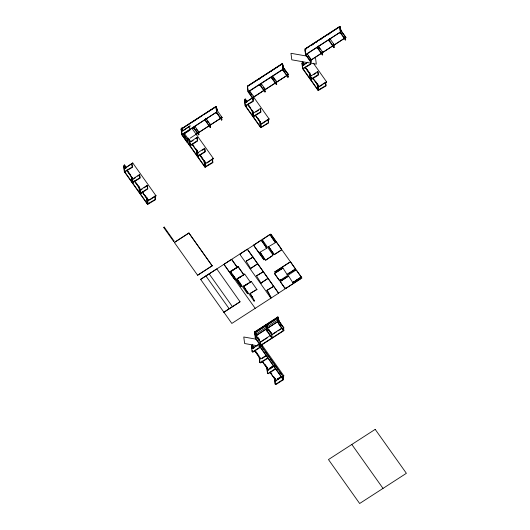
<?xml version="1.0" encoding="UTF-8"?>
<svg xmlns="http://www.w3.org/2000/svg" width="530" height="530" viewBox="0 0 530 530"><rect width="100%" height="100%" fill="white"/><g stroke="black" fill="none" stroke-linecap="round" stroke-linejoin="round"><path stroke-width="0.79" d="M251.909 346.474L252.386 346.15L252.148 345.739L251.439 346.196L252.128 351.582L252.903 352.145L260.276 347.382M267.498 367.429L267.021 367.754L267.491 368.834M274.845 379.188L274.368 378.109L275.163 379.639L274.845 379.188L275.315 378.864M125.133 168.05L132.772 162.982L125.166 168.176L124.119 165.188L124.457 164.949L126.359 167.626M124.457 164.949L125.173 166.665L124.835 166.897L125.166 168.176M182.625 131.042L182.294 129.77L182.631 129.539L181.916 127.823L181.578 128.055L182.625 131.042L190.23 125.849L182.592 130.923M247.159 101.661L245.271 98.997L244.926 99.236L245.98 102.217L288.399 74.525L283.311 67.456M303.677 65.428L302.398 62.116L302.736 61.884L304.624 64.541M245.271 98.997L245.986 100.713L245.642 100.945L245.98 102.217M307.897 62.149L303.445 65.104L303.114 63.832L303.452 63.593L302.736 61.884M253.221 348.555L251.935 345.242L252.28 345.01L254.175 347.68M259.991 343.579L252.989 348.23L252.658 346.958L252.995 346.719L252.28 345.01M126.127 168.003L125.173 166.665L125.067 167.222M182.294 129.77L182.638 129.539L182.936 130.691M246.934 102.045L245.986 100.713L245.648 100.945L246.589 102.27M303.114 63.832L303.458 63.6L303.756 64.753M245.946 102.098L252.313 97.871M303.412 64.985L307.234 62.447M132.778 183.135L133.255 182.823L132.937 182.373L132.46 182.684L140.125 178.126L139.715 174.887L139.483 174.562L132.838 178.974L132.507 177.702M134.395 178.418L135.726 177.537M137.72 176.212L139.715 174.887M190.297 141.848L196.941 137.436L197.173 137.76L197.584 141L190.442 145.618L189.919 145.558L190.396 145.246L190.19 143.656M191.191 141.729L193.185 140.41M195.842 138.641L197.173 137.76M253.645 113.022L260.29 108.61L260.522 108.935L260.939 112.174L253.267 116.732L253.744 116.421L254.069 116.872L253.585 117.183M255.871 112.022L258.527 110.26M311.117 75.909L317.761 71.497L317.987 71.822L318.404 75.061L311.262 79.672L310.732 79.619L311.216 79.308L311.011 77.718M314.005 74.465L315.999 73.147M140.503 189.78L147.154 185.368L147.38 185.692L147.797 188.932L140.655 193.549L140.125 193.49L147.565 188.607L147.154 185.368M140.735 190.104L142.066 189.223M144.061 187.898L147.38 185.692M197.962 152.653L204.613 148.241L204.838 148.566L205.256 151.799L198.114 156.416L197.584 156.363L205.024 151.481L204.613 148.241M202.182 150.328L203.513 149.447M261.316 123.828L267.961 119.416L268.193 119.74L268.604 122.98L260.707 127.684L245.138 105.755L244.423 100.183L245.132 99.726L245.363 100.051L244.655 100.037L245.37 105.603L260.939 127.538M267.882 119.8L269.154 118.959L265.364 121.615M262.184 123.728L264.868 121.946M303.153 63.388L302.603 62.613L301.895 63.07L302.603 68.642L318.172 90.57L326.076 85.86L325.659 82.62L325.427 82.302L318.782 86.715L318.45 85.436M325.347 82.687L326.619 81.845L323.466 84.078M320.286 86.191L322.339 84.833M124.557 166.003L124.325 165.678L123.616 166.135L124.331 171.707L147.565 204.441L155.469 199.731L155.051 196.491L154.82 196.173L148.175 200.585L147.844 199.306M154.74 196.557L156.012 195.716L149.679 200.062M205.633 163.459L212.278 159.04L212.51 159.364L212.921 162.604L205.024 167.314L181.79 134.58L181.075 129.009L215.895 106.51L216.366 107.173L215.703 106.947M212.199 159.431L213.471 158.583L210.317 160.822M207.137 162.935L209.853 161.133M252.658 346.958L253.002 346.726L253.95 348.064M252.956 348.111L259.322 343.884M266.636 355.06L260.661 359.035L260.323 357.757M262.217 358.479L265.875 356.047M274.308 365.866L267.835 370.165L267.206 368.522L267.683 368.211M267.517 369.715L267.994 369.397M269.651 368.297L272.996 366.078L273.314 366.528L270.015 368.913L269.651 368.297L270.015 368.913M269.697 368.463L272.996 366.078M275.189 380.514L274.878 379.328L275.355 379.01L275.507 380.964L281.98 376.671M277.322 379.096L280.661 376.883L280.979 377.327L277.687 379.718L277.322 379.096L277.687 379.718M277.369 379.268L280.661 376.883M282.556 376.618L283.835 375.77L281.317 377.585M249.305 90.497L253.294 96.029L253.711 99.269L253.367 99.494L248.073 91.743L247.364 86.171L282.185 63.673L282.656 64.342M307.221 53.974L310.765 58.896L311.183 62.129L310.838 62.355L305.552 54.603L304.836 49.038L339.657 26.54L340.127 27.202M217.254 110.611L216.2 106.47L181.386 128.969L181.611 129.28M247.676 86.138L282.49 63.64L283.537 67.774M305.147 48.998L339.962 26.5L341.015 30.634M186.003 126.133L181.227 129.227L181.942 134.792L187.077 142.325L187.421 142.106L187.004 138.867L183.459 133.944M187.368 125.252L202.394 115.547M203.732 114.685L206.488 112.903M207.853 112.022L216.048 106.722L216.757 112.294L221.891 119.826L221.547 120.052L216.412 112.519L216.737 112.969L216.253 113.274L215.935 112.83M248.338 85.86L247.517 86.39L248.232 91.962L283.046 69.463L282.338 63.891L265.265 74.922M248.881 85.509L263.9 75.803M305.333 49.032L309.083 46.607M310.447 45.726L313.184 43.957M314.548 43.076L317.304 41.294M318.643 40.432L325.473 36.02M326.838 35.132L339.809 26.752L340.518 32.323L345.653 39.856L345.308 40.081L340.174 32.549L340.499 32.992L340.015 33.304L339.697 32.853M311.521 45.341L313.568 44.016M320.392 39.604L321.756 38.723M327.904 34.755L329.952 33.43M216.419 109.134L216.77 108.915L216.2 106.47M282.709 66.296L283.053 66.078L282.49 63.64M340.18 29.163L340.532 28.938L339.962 26.5M124.331 171.707L132.228 166.996L131.811 163.757L132.46 167.321L124.788 171.879L125.266 171.574L125.59 172.025L125.106 172.329M181.79 134.58L216.604 112.082L215.895 106.51M248.073 91.743L282.894 69.244L282.185 63.673M305.552 54.603L340.366 32.105L339.657 26.54M181.942 134.792L182.764 134.262L183.082 134.713M184.672 133.03L186.719 131.705M188.766 130.38L216.604 112.082M181.783 128.552L182.015 128.876L181.306 128.863L182.015 134.428L182.545 134.487L189.687 129.87L189.27 126.63M205.865 118.27L206.064 119.859L205.587 120.171L205.269 119.72L205.633 120.535L210.403 127.253L210.059 127.478L204.924 119.946L205.243 120.396L204.765 120.701L204.448 120.25M182.307 135.614L182.651 135.388L182.287 134.574L182.605 135.024L189.919 130.195L189.687 129.87M194.954 126.518L198.498 131.44L198.909 134.68L198.565 134.905L193.801 128.187L194.146 127.962L193.775 127.147L194.099 127.597L194.576 127.286L194.258 126.836M205.289 120.76L205.633 120.535M216.783 113.334L217.128 113.109M248.596 92.776L248.941 92.551L248.577 91.736L248.895 92.187L249.372 91.876L249.054 91.425M261.244 83.687L264.788 88.603L265.199 91.842L264.854 92.068L260.084 85.35L260.435 85.131L260.064 84.31L260.382 84.76L260.866 84.456L260.541 84.005M272.731 76.26L276.276 81.176L276.693 84.416L276.349 84.641L271.579 77.923L271.923 77.705L271.559 76.883L271.877 77.334L272.354 77.029L272.036 76.578M287.426 73.975L287.77 73.756L288.181 76.996L287.836 77.214L283.073 70.497L283.418 70.278L282.894 69.244M306.068 55.637L306.413 55.418L306.048 54.597L306.366 55.047L306.844 54.742L306.526 54.292M318.272 45.931L322.26 51.47L322.671 54.709L322.326 54.928L317.563 48.21L317.907 47.991L317.536 47.177L317.861 47.627L318.338 47.316L318.02 46.865M329.759 38.505L333.748 44.043L334.165 47.283L333.82 47.501L329.05 40.79L329.395 40.565L329.031 39.75L329.349 40.2L329.826 39.889L329.508 39.439M340.545 33.364L340.889 33.138M186.659 139.085L187.004 138.867M198.154 131.665L198.498 131.44M209.641 124.239L209.986 124.013L205.998 118.475M221.136 116.812L221.48 116.587L221.891 119.826M252.949 96.255L253.294 96.029M264.788 88.603L264.444 88.828L263.556 87.596M275.931 81.401L276.276 81.176M310.421 59.115L310.765 58.896M321.915 51.688L322.26 51.47M333.403 44.262L333.748 44.043M344.897 36.842L345.242 36.616L345.653 39.856M187.295 139.86L188.66 138.979M196.166 134.123L222.116 117.362L190.051 138.244M345.878 37.392L311.084 60.036L345.878 37.392L340.783 30.316M187.322 140.006L188.687 139.125M288.399 74.525L253.585 97.023L269.18 119.078M245.138 105.755L253.035 101.044L252.724 98.613M302.603 68.642L310.507 63.931L310.739 64.256L303.067 68.814L303.544 68.502L303.862 68.953L303.385 69.264M245.92 106.378L246.397 106.073L246.079 105.622L245.595 105.927L253.267 101.369L252.956 98.938M131.877 177.623L132.387 181.605L131.91 181.909L131.195 176.344M189.236 139.701L189.846 144.471L189.369 144.783L188.653 139.211L188.971 139.662M131.513 176.795L132.228 182.36L132.705 182.055L132.195 178.073M189.554 140.152L190.164 144.922L189.687 145.233L190.21 145.293L197.359 140.675L196.941 137.436M132.228 182.36L139.9 177.802L139.483 174.562M190.237 146.008L190.714 145.697L190.409 143.312M309.951 72.968L309.474 73.272L310.183 78.844L310.666 78.533L310.05 73.763M139.344 186.838L138.867 187.143L139.576 192.715L140.059 192.403L139.443 187.633M197.12 150.156L196.643 150.467L197.352 156.039L198.114 156.416M252.585 110.876L253.194 115.646L252.717 115.957L252.002 110.386M252.326 110.836L253.035 116.408L253.519 116.097L253.009 112.121M309.997 75.313L310.507 79.295L310.984 78.983L310.375 74.213M253.035 116.408L260.707 111.85L260.29 108.61M310.507 79.295L318.172 74.737L317.761 71.497M311.057 80.07L311.534 79.758L311.229 77.373M196.902 150.5L197.511 155.277L197.034 155.588L196.325 150.016M139.39 189.184L139.9 193.165L140.377 192.854L139.768 188.084M197.352 156.039L197.836 155.727L197.326 151.752M140.45 193.94L140.927 193.629L140.622 191.244M197.902 156.814L198.386 156.502L198.061 156.052M204.467 160.511L203.99 160.822L204.706 166.393L205.183 166.082L204.573 161.305M260.256 121.681L260.866 126.451L260.389 126.763L259.673 121.191L259.991 121.642M260.575 122.125L261.184 126.902L260.707 127.213L261.23 127.266L268.379 122.655L267.961 119.416M317.974 88.503L318.172 90.1L318.656 89.789L318.146 85.807M318.172 90.1L325.844 85.535L325.427 82.302M147.015 197.637L147.724 203.209L147.247 203.52L146.532 197.948M146.856 198.399L147.565 203.97L148.042 203.659L147.539 199.677M204.514 162.862L205.024 166.837L205.501 166.533L204.891 161.756M147.565 203.97L155.237 199.412L154.82 196.173M205.024 166.837L212.696 162.279L212.278 159.04M163.763 227.403L164.24 227.098L173.979 240.965L173.502 241.276L163.783 227.589L164.24 227.098M174.363 242.415L188.919 233.014L212.172 265.835L197.61 275.242L174.377 242.508L188.919 233.014M212.159 265.749L197.61 275.242M254.029 244.867L261.157 240.117L266.338 247.411M262.615 239.321L269.743 234.571L275.415 242.66L268.558 246.695L272.97 253.903L272.493 254.215M240.229 253.93L270.724 234.081L301.915 278.011L278.548 293.11L247.358 249.179L200.625 279.376L216.81 268.915L240.064 301.782L223.879 312.243L240.064 301.782M224.468 263.966L231.617 259.349L237.268 267.312L230.431 271.473L234.843 278.687L234.359 278.992L224.647 265.311L224.488 264.099M262.396 240.865C262.853 240.249 265.053 246.742 266.828 248.206L259.972 252.24L264.384 259.448L263.907 259.76L254.195 246.079L254.016 244.734M275.395 242.528L271.002 235.452L271.459 235.009L281.178 248.696L281.351 250.034L274.209 254.652L268.544 246.563M271.002 235.452L271.459 235.009M239.235 282.331L236.99 278.846L243.84 274.812L238.175 266.723L231.027 271.34L231.206 272.678L240.918 286.366C242.177 284.12 236.029 278.303 241.402 286.054M231.047 271.473L238.175 266.723M263.907 259.76L264.371 259.316L262.217 255.732M234.346 278.86L234.823 278.555L232.677 274.964M250.107 268.823L257.712 263.761L250.107 268.823L240.395 255.135L240.216 253.797M274.209 254.652L281.351 250.034M265.623 260.203L272.751 255.453L265.623 260.203L259.958 252.108M240.832 276.614L237.586 278.714L237.765 280.052L247.477 293.739L247.941 293.295L247.477 293.739M242.78 275.355L244.734 274.096L250.398 282.185L243.548 286.22L247.96 293.428M237.606 278.846L244.734 274.096M240.918 286.366L241.382 285.922M249.988 282.305L251.286 281.47L244.164 286.213L248.04 283.563M295.223 270.558L296.489 270.26L295.223 270.558L280.496 280.078L279.217 280.244L274.454 273.533L282.921 268.061L275.262 272.347L274.924 271.764L289.479 262.357L290.758 262.191L295.541 269.035L287.075 274.507L282.901 267.928M274.938 271.897L289.493 262.489L290.758 262.191M274.454 273.533L280.946 269.194M260.462 283.404L268.067 278.349L260.462 283.404L250.743 269.724L250.571 268.379L246.159 261.171L253.009 257.136L246.159 261.171M288.36 273.533L289.665 272.692M290.963 271.85L295.521 268.909M297.151 279.919L300.444 278.164L300.768 278.614L286.226 288.148L284.948 288.32L280.165 281.47L286.677 277.263M280.185 281.602L288.631 275.998M254.036 301.106L254.499 300.669L254.036 301.106L244.323 287.426L244.144 286.081M300.444 278.164L292.805 282.576L294.09 281.609M295.395 280.761L301.252 276.978L296.489 270.26M271.274 297.549C271.102 300.384 268.531 290.771 266.862 290.341L273.712 286.306L266.881 290.473L271.294 297.681M270.254 335.589L259.965 342.241L260.382 345.481L283.709 330.409L283.444 327.381L283.861 330.621L260.535 345.699L255.46 338.551L254.38 332.164L277.707 317.086L278.177 317.755L277.859 318.086M254.393 332.25L278.018 317.053L279.065 321.187M255.579 334.258L254.89 332.264L255.374 331.952L255.685 332.383L256.056 333.953L255.374 331.952M267.067 326.838L266.385 324.837L266.862 324.526L267.18 324.956L267.551 326.526L266.862 324.526M277.422 319.51L277.051 317.94L277.528 317.636L277.74 319.941M255.54 332.383L277.495 318.199M277.508 318.285L255.208 332.694L254.89 332.264M255.261 333.827L255.738 333.522M266.756 326.407L267.233 326.096M255.221 332.714L254.738 332.025L255.804 338.325L260.727 345.255L260.31 342.016L255.553 335.41L255.294 333.993L255.771 333.688L256.348 335.543L255.771 333.688M266.961 326.374L266.226 324.599L267.292 330.899L272.215 337.829L271.804 334.596L267.047 327.99L266.782 326.573L267.259 326.261L267.842 328.116L267.259 326.261M277.448 319.676L278.031 321.538L277.448 319.676L277.932 319.365M255.255 334.569L278.217 319.63M255.347 333.257L255.877 335.868L255.612 334.437L256.089 334.125M267.087 326.917L267.372 328.441L267.1 327.01L267.584 326.705M255.553 335.41L256.03 335.106M267.047 327.99L267.524 327.679M277.713 321.094L278.19 320.782M255.506 335.94L278.151 321.312M255.533 336.086L278.86 321.014L278.018 317.053M255.738 336.258L257.11 335.377M255.069 337.55L255.414 337.325M271.665 336.437L271.87 338.054L266.948 331.124L266.563 330.124L266.908 329.898M283.152 329.011L283.365 330.627L278.442 323.697L277.707 317.086M257.454 337.08L257.01 337.59L259.243 340.684C260.939 339.339 253.989 333.648 259.72 340.373M268.948 329.653C267.312 328.289 272.208 335.218 271.174 332.747M255.46 338.551L255.804 338.325M257.01 337.59L257.494 337.279M266.948 331.124L267.292 330.899M278.442 323.697L278.787 323.472L278.396 322.472M259.68 340.174L259.243 340.684M252.174 345.812L251.445 346.282L251.969 348.879M251.677 346.607L252.406 346.136M271.459 334.814L281.92 328.057M260.117 342.459L267.663 337.577M271.784 334.92L276.587 331.813M277.959 330.932L281.39 328.713M252.128 351.582L252.677 351.821L260.276 346.905L259.866 343.672L260.051 347.057L283.285 379.791M259.117 357.087L259.793 362.387L260.343 362.626L267.716 357.863M259.793 362.387L260.575 362.951L267.948 358.187M266.789 367.886L267.464 373.186L268.014 373.431L275.388 368.661M267.464 373.186L268.246 373.749L275.62 368.986M283.08 378.168L283.099 376.406L260.813 345.003M274.454 378.692L275.136 383.992L275.686 384.23L283.06 379.467L282.748 377.035M275.136 383.992L275.911 384.555L283.517 379.646L283.099 376.406M235.896 268.114L230.431 271.473M241.084 276.296L236.99 278.846M242.455 275.487L243.82 274.679M256.507 275.752L263.364 271.724L256.527 275.885L260.919 282.967L261.098 284.305L270.81 297.993M243.548 286.22L248.325 283.265M281.046 269.021L279.211 270.24M250.087 293.461L256.937 289.426L250.107 293.594L252.353 297.078L250.107 293.594M288.293 273.652L289.526 272.923M291.421 271.844L294.72 270.088L287.061 274.374M301.252 276.978L292.805 282.576L288.645 276.13L280.986 280.416L286.776 277.091M292.785 282.45L294.024 281.721M295.256 280.993L296.508 280.403M275.262 272.347L278.535 270.459M274.434 273.401L279.204 280.118L280.496 280.078M280.165 281.47L284.935 288.188L286.207 288.015M139.9 193.165L140.655 193.549M306.784 56.087L290.963 53.305L291.798 59.817L316.317 64.137L315.482 57.624M256.652 339.26L243.78 336.994L244.615 343.519L262.317 346.64L261.986 344.023M277.051 317.94L277.369 318.371M266.385 324.837L266.703 325.268M278.581 319.491L278.86 321.014L283.954 328.083L278.833 320.869M345.904 37.537L340.81 30.462L340.532 28.938L340.81 30.462L340.465 30.687L341.353 31.919M319.252 47.998L320.14 49.23M308.208 56.041L311.057 59.89M283.338 67.602L283.053 66.078L283.338 67.602L288.433 74.67M284.762 70.285L285.65 71.517M273.275 77.711L275.043 80.169M260.892 83.906L261.78 85.138M249.849 91.948L251.757 94.598M217.022 110.293L222.143 117.508M207.429 121.158L208.316 122.39M196.378 129.201L197.71 131.049M183.559 134.779L185.467 137.436M278.959 321.856L279.847 323.081M280.502 323.996L281.397 325.235M280.542 324.201L281.437 325.44M266.782 326.573L267.1 327.01M268.982 329.859L271.214 332.946M255.294 333.993L255.612 334.437M339.465 26.977L339.783 27.427M340.366 32.105L305.704 54.822L305.088 50.045M327.971 34.404L328.289 34.854M329.395 40.565L334.165 47.283M328.209 40.28L328.527 40.73L329.004 40.419L328.686 39.969L329.05 40.79M316.483 41.824L316.801 42.274M317.907 47.991L322.671 54.709M316.715 47.707L317.033 48.157L317.516 47.846L317.192 47.395L317.563 48.21M305.81 48.72L306.135 49.171M313.409 63.236L326.652 81.965M306.413 55.418L311.183 62.129M302.398 62.116L304.399 64.932M306.883 69.145L309.891 73.392M315.377 81.11L316.324 82.435M316.966 83.362L319.325 86.688M302.352 63.242L302.12 62.924L302.835 68.489L318.404 90.425M305.426 67.575L309.792 73.723M312.972 78.208L317.218 84.191M317.689 84.853L317.463 84.528L317.768 86.913M305.3 67.641L310.991 75.737M312.846 78.274L318.981 86.913M310.666 78.533L310.984 78.983M311.216 79.308L311.534 79.758M318.656 89.789L318.331 89.338L317.854 89.649L317.139 84.078M281.993 64.11L282.311 64.561M283.418 70.278L288.181 76.996M282.225 69.993L282.543 70.444L283.027 70.132L282.702 69.682L283.073 70.497M271.32 71.007L271.645 71.457M271.923 77.705L276.693 84.416M270.731 77.42L271.055 77.87L271.532 77.559L271.214 77.108L271.579 77.923M259.004 78.963L259.329 79.414M260.435 85.131L265.199 91.842M259.243 84.846L259.561 85.297L260.038 84.986L259.72 84.535L260.084 85.35M247.364 86.171L247.835 86.841M248.941 92.551L253.711 99.269M248.477 104.933L250.538 107.848M252.247 110.247L253.194 111.578M258.084 118.481L259.501 120.476M247.96 104.688L252.677 111.333M255.977 115.984L259.283 120.635M247.835 104.754L253.525 112.85M255.414 115.514L261.548 124.153M253.194 115.646L253.519 116.097M260.866 126.451L261.184 126.902M205.746 119.409L206.064 119.859M193.543 121.264L193.861 121.715M194.146 127.962L198.909 134.68M294.72 270.088L295.051 270.671L294.733 270.221M300.464 278.296L300.768 278.614M192.953 127.677L193.271 128.127L193.748 127.816L193.43 127.372L193.801 128.187M192.158 128.644L213.504 158.708M269.956 248.55L274.195 254.519M262.602 239.189L262.781 240.527L272.606 254.373L272.97 253.903M188.157 138.045L190.051 140.715M192.894 144.723L193.847 146.061M195.57 148.473L197.471 151.149M200.784 155.82L201.738 157.158M201.91 157.417L202.857 158.755M204.58 161.166L205.534 162.505M192.211 144.226L196.955 150.904M199.797 154.912L204.54 161.597M184.049 133.05L190.21 141.735M192.079 144.286L198.273 153.09M199.664 154.972L205.865 163.777M181.075 129.009L181.545 129.678M189.846 144.471L190.164 144.922M190.396 145.246L190.714 145.697M197.511 155.277L197.836 155.727M205.183 166.082L205.501 166.533M182.545 134.487L182.77 134.812L182.015 134.428M183.917 137.104L185.334 139.105M186.282 140.443L205.256 167.162M182.651 135.388L187.421 142.106M274.924 271.764L275.242 272.215M280.973 280.284L280.655 279.833L280.986 280.416M263.887 259.627L254.195 246.079M247.377 249.312L278.561 293.242L231.829 323.439L200.625 279.376M277.72 317.178L278.204 317.861M251.286 281.47L256.957 289.559M278.787 323.472L283.861 330.621M238.189 266.855L243.84 274.812M237.281 267.445L231.617 259.349M232.577 274.507L240.905 286.233M224.011 264.41L255.195 308.341M351.827 444.465L383.018 488.402M266.371 325.506L265.881 324.824L266.563 330.124M188.932 233.101L212.172 265.835M254.38 332.164L254.864 332.913M132.772 162.982L156.045 195.835M261.542 344.374L283.861 375.896M261.058 345.818L263.9 349.833M264.854 351.165L269.121 357.18M270.068 358.512L272.91 362.52M273.864 363.858L278.131 369.874M279.078 371.205L281.45 374.551M260.276 346.905L283.517 379.646M273.036 366.243L273.354 366.694M280.708 377.049L281.026 377.499M124.119 165.188L125.067 166.519M251.935 345.242L252.889 346.58M127.207 170.236L130.698 175.172M136.217 182.929L139.708 187.865M142.55 191.873L143.504 193.211M145.227 195.623L148.718 200.559M255.977 351.628L257.401 353.636M258.044 354.563L258.991 355.895M264.987 364.322L268.001 368.589M270.85 372.597L271.797 373.935M273.997 377.016L275.421 379.023M275.587 379.281L276.541 380.613M124.073 166.314L123.848 165.989L124.557 171.561L147.797 204.295M127.167 170.667L131.91 177.345M134.752 181.353L139.185 187.594M142.338 192.046L147.082 198.723M126.591 170.176L133.229 179.531M134.176 180.869L140.821 190.217M142.206 192.098L148.407 200.91M254.857 350.781L260.575 358.923M261.999 360.923L268.637 370.278M270.028 372.159L276.229 380.964M254.294 350.29L259.508 357.637M262.343 361.559L267.57 368.999L267.835 370.165M269.929 372.245L274.673 378.93M267.206 368.522L267.531 368.973M274.878 379.328L275.507 380.964M132.387 181.605L132.705 182.055M140.059 192.403L140.377 192.854M140.609 193.178L140.927 193.629M147.724 203.209L148.042 203.659M266.438 247.497L264.583 244.721M261.078 253.85L261.827 255.016M243.528 286.087L245.403 288.996M270.982 235.32L273.169 239.176M252.333 296.946L254.513 300.801M266.703 367.303L267.173 368.383M302.829 62.938L303.339 64.156M245.986 100.713L246.291 101.873M253.002 346.726L253.3 347.879M125.179 166.672L125.478 167.825M272.592 254.241L272.764 255.586M333.615 45.885L333.82 47.501M322.015 52.503L322.326 54.928M317.622 83.766L318.305 89.623M310.527 62.639L310.739 64.256M310.6 74.538L310.805 76.128M287.525 74.79L287.836 77.214M260.197 123.232L260.502 125.623M253.055 97.063L253.367 99.494M253.234 112.446L253.545 114.831M277.375 317.397L278.051 322.697M266.809 248.08L261.157 240.117M274.977 381.289L275.361 384.316M267.014 368.211L267.696 373.511M259.349 357.412L260.025 362.705M252.161 350.39L252.359 351.907M221.235 117.62L221.547 120.052M209.986 124.013L210.403 127.253M232.385 306.605L209.151 273.871M229.132 308.705L205.892 275.971M197.557 152.07L197.962 155.257M189.786 140.476L189.985 142.066M189.177 141.258L189.482 143.643M173.979 240.965L173.502 241.276M140.298 190.793L140.503 192.383M132.427 178.398L132.732 180.783M375.194 429.366L328.461 459.563L359.651 503.5L406.384 473.303L375.194 429.366M216.995 109.226L216.77 108.915L217.048 110.439L216.77 108.915L216.995 109.233"/></g></svg>
